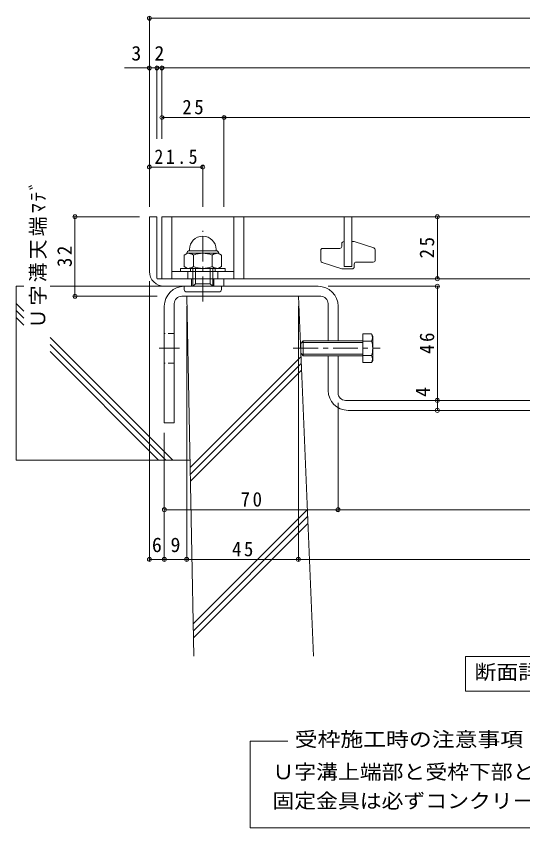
# Model space of a CAD drawing. Units: millimetres on the paper, enlarged 10 times, with parts at other scales. Extents: x -2034 to 2106, y -1959 to 1524.
# Drawn here: x -2034 to -1014, y -1382 to 253 of the extents above; entities that cross this region are included whole.
import ezdxf
from ezdxf.enums import TextEntityAlignment as Align

# ---------------------------------------------------------------- set-up
doc = ezdxf.new("R2010")
doc.units = ezdxf.units.MM
doc.header["$LTSCALE"] = 10
doc.header["$PDMODE"] = 32
doc.header["$PDSIZE"] = 8
doc.linetypes.add('CHAIN1', pattern=[8, 5, -1, 1, -1])
doc.linetypes.add('DASHED1', pattern=[1.8, 1.2, -0.6])
for name, color, linetype, lineweight in [('D-1_躯体', 2, 'Continuous', 9), ('D-2_仕上', 3, 'Continuous', 9), ('D-4_文字', 7, 'Continuous', 9), ('D-5_建具', 7, 'Continuous', 9), ('D-6_間仕切', 6, 'Continuous', 9), ('D-8_ハッチ', 3, 'Continuous', 9), ('D-A_インテリア', 2, 'Continuous', 9), ('D-B_衛生陶器', 2, 'Continuous', 9)]:
    doc.layers.add(name, color=color, linetype=linetype, lineweight=lineweight)
doc.styles.add('ＭＳ ゴシック', font='')
doc.styles.get('ＭＳ ゴシック').set_extended_font_data('MS Gothic')

msp = doc.modelspace()

# ---------------------------------------------------------------- linework, layer by layer
at = {"layer": 'D-1_躯体'}
for p, q in [((-1765.89, -151.35), (-1765.89, -261.35)), ((-1680.89, -291.35), (-1680.89, -276.35)), ((-1635.89, -291.35), (-1635.89, -276.35))]:
    msp.add_line(p, q, dxfattribs=at)
for points in [[(-1750.89, -275.35), (-1750.89, -151.35), (-1765.89, -151.35)], [(-1735.89, -291.35), (-1615.89, -291.35), (-1615.89, -276.35), (-1749.89, -276.35)]]:
    msp.add_lwpolyline(points, dxfattribs=at)
for centre, radius in [((-1735.89, -261.35), 30), ((-1749.89, -275.35), 1)]:
    msp.add_arc(centre, radius, 180, 270, dxfattribs=at)
at = {"layer": 'D-2_仕上'}
for p, q in [((-1740.89, -276.35), (-1740.89, -151.35)), ((-1720.89, -276.35), (-1720.89, -151.35)), ((-1595.89, -276.35), (-1595.89, -151.35)), ((-1575.89, -276.35), (-1575.89, -151.35)), ((-1373.39, -251.35), (-1373.39, -151.35)), ((-1358.39, -151.35), (-1358.39, -251.35)), ((-1378.39, -211.1), (-1378.39, -205.35)), ((-1374.39, -201.35), (-1373.39, -201.35)), ((-1420.89, -239.69), (-1420.89, -219.1)), ((-1416.89, -215.1), (-1382.39, -215.1)), ((-1310.89, -218.01), (-1310.89, -238.6)), ((-1378.39, -256.35), (-1418.13, -243.5)), ((-1314.89, -242.6), (-1349.39, -242.6)), ((-1595.89, -261.35), (-1720.89, -261.35)), ((-1688.39, -276.35), (-1688.39, -261.35)), ((-1628.39, -276.35), (-1628.39, -261.35)), ((-1357.39, -256.35), (-1378.39, -256.35)), ((-1373.39, -251.35), (-1358.39, -251.35)), ((-1353.39, -246.6), (-1353.39, -252.35)), ((9.11, -276.35), (-1740.89, -276.35))]:
    msp.add_line(p, q, dxfattribs=at)
for points in [[(-1740.89, -151.35), (9.11, -151.35), (9.11, -276.35)], [(-1358.39, -201.35), (-1353.39, -201.35), (-1313.66, -214.2)]]:
    msp.add_lwpolyline(points, dxfattribs=at)
for centre, start, end in [((-1382.39, -211.1), 270, 0), ((-1374.39, -205.35), 90, 180), ((-1416.89, -219.1), 90, 180), ((-1314.89, -218.01), 0, 72.07208), ((-1416.89, -239.69), 180, 252.07208), ((-1349.39, -246.6), 90, 180), ((-1314.89, -238.6), 270, 0), ((-1357.39, -252.35), 270, 0)]:
    msp.add_arc(centre, 4, start, end, dxfattribs=at)
at = {"layer": 'D-4_文字'}
for p, q in [((-1765.89, 251.65), (-1765.89, -131.35)), ((-1765.89, 248.65), (34.11, 248.65)), ((-1765.89, 148.65), (-1816.23, 148.65)), ((-1765.89, 148.65), (-1750.89, 148.65)), ((-1750.89, 151.65), (-1750.89, 5.82)), ((-1750.89, 148.65), (-1740.89, 148.65)), ((-1740.89, 151.65), (-1740.89, 5.82)), ((-1740.89, 148.65), (9.11, 148.65)), ((-1615.89, 51.65), (-1615.89, -131.35)), ((-1740.89, 48.65), (-1615.89, 48.65)), ((-1615.89, 48.65), (-115.89, 48.65)), ((-1658.39, -48.35), (-1658.39, -131.35)), ((-1765.89, -51.35), (-1658.39, -51.35)), ((-1918.89, -151.35), (-1785.89, -151.35)), ((-1915.89, -151.35), (-1915.89, -311.35)), ((-1185.89, -151.35), (-1185.89, -276.35)), ((-1765.89, -844.64), (-1765.89, -281.35)), ((-1182.89, -291.35), (-1405.89, -291.35)), ((-1185.89, -291.35), (-1185.89, -521.35)), ((-1918.89, -311.35), (-1750.54, -311.35)), ((-1690.89, -844.64), (-1690.89, -331.35)), ((-1465.89, -844.64), (-1465.89, -331.35)), ((-1185.89, -521.35), (-1185.89, -541.35)), ((-1385.89, -744.57), (-1385.89, -526.35)), ((-1735.89, -844.64), (-1735.89, -586.35)), ((-1735.89, -741.57), (-1385.89, -741.57)), ((-1385.89, -741.57), (-345.89, -741.57)), ((-1765.89, -841.64), (-1735.89, -841.64)), ((-1735.89, -841.64), (-1690.89, -841.64)), ((-1690.89, -841.64), (-1465.89, -841.64)), ((-1465.89, -841.64), (-265.89, -841.64))]:
    msp.add_line(p, q, dxfattribs=at)
for p in [(-1765.89, 248.65), (-1765.89, 148.65), (-1750.89, 148.65), (-1740.89, 148.65), (-1740.89, 48.65), (-1615.89, 48.65), (-1765.89, -51.35), (-1658.39, -51.35), (-1915.89, -151.35), (-1185.89, -151.35), (-1185.89, -276.35), (-1185.89, -291.35), (-1915.89, -311.35), (-1185.89, -521.35), (-1185.89, -541.35), (-1735.89, -741.57), (-1385.89, -741.57), (-1765.89, -841.64), (-1735.89, -841.64), (-1690.89, -841.64), (-1465.89, -841.64)]:
    msp.add_point(p, dxfattribs=at)
at = {"layer": 'D-5_建具'}
for p, q in [((-1128.89, -1036.96), (-602.89, -1036.96)), ((-1128.89, -1036.96), (-1128.89, -1106.96)), ((-1128.89, -1106.96), (-602.89, -1106.96)), ((-1563.19, -1207.58), (-1487.1, -1207.58)), ((-1563.19, -1382.19), (-1563.19, -1207.58)), ((-168.6, -1382.19), (-1563.19, -1382.19))]:
    msp.add_line(p, q, dxfattribs=at)
at = {"layer": 'D-6_間仕切'}
for p, q in [((-2034.24, -291.35), (-2034.24, -641.35)), ((-2018.93, -291.35), (-2034.24, -291.35)), ((-1695.89, -291.35), (-1965.99, -291.35)), ((-2018.93, -341.45), (-2034.24, -326.14)), ((-1676.39, -1036.35), (-1690.89, -311.35)), ((-1690.89, -311.35), (-1465.89, -311.35)), ((-1435.69, -1036.35), (-1465.89, -311.35)), ((-2018.93, -355.59), (-2034.24, -340.28)), ((-2018.93, -369.73), (-2034.24, -354.42)), ((-1719.03, -641.35), (-1965.99, -394.39)), ((-1733.17, -641.35), (-1965.99, -408.53)), ((-1747.32, -641.35), (-1965.99, -422.68)), ((-1683.99, -656.34), (-1460.82, -433.17)), ((-1683.72, -670.21), (-1460.25, -446.74)), ((-1683.44, -684.07), (-1459.69, -460.32)), ((-1684.29, -641.35), (-2034.24, -641.35)), ((-1677.69, -971.5), (-1447.96, -741.77)), ((-1677.41, -985.37), (-1447.39, -755.35)), ((-1677.14, -999.23), (-1446.83, -768.93))]:
    msp.add_line(p, q, dxfattribs=at)
at = {"layer": 'D-8_ハッチ'}
for p, q in [((-1695.89, -291.35), (-1425.89, -291.35)), ((-1715.89, -566.35), (-1715.89, -326.35)), ((-1700.89, -311.35), (-1420.89, -311.35)), ((-1405.89, -326.35), (-1405.89, -401.35)), ((-1735.89, -566.35), (-1735.89, -331.35)), ((-1385.89, -331.35), (-1385.89, -401.35)), ((-1405.89, -431.35), (-1405.89, -501.35)), ((-1385.89, -431.35), (-1385.89, -506.35)), ((-1370.89, -521.35), (-360.89, -521.35)), ((-1365.89, -541.35), (-365.89, -541.35)), ((-1735.89, -566.35), (-1715.89, -566.35))]:
    msp.add_line(p, q, dxfattribs=at)
at = {"layer": 'D-8_ハッチ', "linetype": 'DASHED1'}
for p, q in [((-1715.89, -386.35), (-1735.89, -386.35)), ((-1715.89, -446.35), (-1735.89, -446.35))]:
    msp.add_line(p, q, dxfattribs=at)
at = {"layer": 'D-8_ハッチ', "color": 7, "linetype": 'CHAIN1'}
msp.add_line((-1746.54, -416.35), (-1705.25, -416.35), dxfattribs=at)
at = {"layer": 'D-8_ハッチ'}
for centre, radius, start, end in [((-1695.89, -331.35), 40, 90, 180), ((-1425.89, -331.35), 40, 0, 90), ((-1700.89, -326.35), 15, 90, 180), ((-1420.89, -326.35), 15, 0, 90), ((-1365.89, -501.35), 40, 180, 270), ((-1370.89, -506.35), 15, 180, 270)]:
    msp.add_arc(centre, radius, start, end, dxfattribs=at)
at = {"layer": 'D-A_インテリア'}
for p, q in [((-1336.1, -387.48), (-1318.62, -387.48)), ((-1336.1, -387.48), (-1336.1, -445.22)), ((-1318.62, -387.48), (-1316.1, -391.85)), ((-1316.1, -391.85), (-1316.1, -440.85)), ((-1456.1, -401.35), (-1461.1, -406.35)), ((-1461.1, -406.35), (-1461.1, -426.35)), ((-1336.1, -404.35), (-1459.1, -404.35)), ((-1456.1, -401.35), (-1456.1, -431.35)), ((-1336.1, -401.35), (-1456.1, -401.35)), ((-1336.1, -401.92), (-1318.62, -401.92)), ((-1456.1, -431.35), (-1461.1, -426.35)), ((-1336.1, -428.35), (-1459.1, -428.35)), ((-1336.1, -431.35), (-1456.1, -431.35)), ((-1336.1, -430.78), (-1318.62, -430.78)), ((-1318.62, -445.22), (-1316.1, -440.85)), ((-1336.1, -445.22), (-1318.62, -445.22))]:
    msp.add_line(p, q, dxfattribs=at)
at = {"layer": 'D-A_インテリア', "color": 7, "linetype": 'CHAIN1'}
msp.add_line((-1476.1, -416.35), (-1301.1, -416.35), dxfattribs=at)
at = {"layer": 'D-A_インテリア'}
for centre, radius, start, end in [((-1331.12, -394.7), 14.43, 330.00001, 29.99999), ((-1358.67, -416.35), 42.57, 340.18087, 19.81913), ((-1331.12, -438), 14.43, 330.00001, 29.99999)]:
    msp.add_arc(centre, radius, start, end, dxfattribs=at)
at = {"layer": 'D-B_衛生陶器', "color": 7, "linetype": 'CHAIN1'}
msp.add_line((-1658.39, -321.76), (-1658.39, -179.72), dxfattribs=at)
at = {"layer": 'D-B_衛生陶器'}
for p, q in [((-1689.41, -224.85), (-1695.92, -228.61)), ((-1695.92, -228.61), (-1695.92, -251.59)), ((-1690.39, -224.85), (-1690.39, -225.42)), ((-1627.38, -224.85), (-1689.41, -224.85)), ((-1685.39, -219.85), (-1685.39, -217.35)), ((-1631.39, -219.85), (-1685.39, -219.85)), ((-1677.16, -228.61), (-1677.16, -251.59)), ((-1639.63, -228.61), (-1639.63, -251.59)), ((-1631.39, -219.85), (-1631.39, -217.35)), ((-1627.38, -224.85), (-1620.87, -228.61)), ((-1626.39, -224.85), (-1626.39, -225.42)), ((-1620.87, -228.61), (-1620.87, -251.59)), ((-1703.39, -255.35), (-1613.39, -255.35)), ((-1689.41, -255.35), (-1695.92, -251.59)), ((-1683.39, -255.35), (-1683.39, -261.35)), ((-1678.39, -291.35), (-1678.39, -255.35)), ((-1673.39, -286.35), (-1673.39, -255.35)), ((-1643.39, -286.35), (-1643.39, -255.35)), ((-1638.39, -291.35), (-1638.39, -255.35)), ((-1633.39, -255.35), (-1633.39, -261.35)), ((-1627.38, -255.35), (-1620.87, -251.59)), ((-1695.89, -297.85), (-1695.89, -291.35)), ((-1678.39, -291.35), (-1673.39, -286.35)), ((-1673.39, -286.35), (-1643.39, -286.35)), ((-1638.39, -291.35), (-1643.39, -286.35)), ((-1620.89, -297.85), (-1620.89, -291.35)), ((-1690.89, -302.85), (-1625.89, -302.85))]:
    msp.add_line(p, q, dxfattribs=at)
msp.add_lwpolyline([(-1613.39, -255.35), (-1613.39, -261.35), (-1703.39, -261.35), (-1703.39, -255.35)], dxfattribs=at)
for centre, radius, start, end in [((-1658.39, -217.35), 27, 0, 180), ((-1685.39, -224.85), 5, 90, 180), ((-1689.41, -246.67), 21.82, 55.84651, 90.00017), ((-1658.39, -273.52), 48.67, 67.32404, 112.67596), ((-1627.38, -246.67), 21.82, 89.99983, 124.15349), ((-1631.39, -224.85), 5, 0, 90), ((-1689.41, -233.54), 21.82, 269.99983, 304.15349), ((-1658.39, -206.68), 48.67, 247.32404, 292.67596), ((-1627.38, -233.54), 21.82, 235.84651, 270.00017), ((-1690.89, -297.85), 5, 180, 270), ((-1625.89, -297.85), 5, 270, 0)]:
    msp.add_arc(centre, radius, start, end, dxfattribs=at)

# ---------------------------------------------------------------- texts
at = {"layer": 'D-4_文字', "color": 2, "style": 'ＭＳ ゴシック'}
for s, p in [('3', (-1802.35, 154.65)), ('2', (-1755.89, 154.65)), ('6', (-1760.89, -835.64)), ('9', (-1723.39, -835.64))]:
    msp.add_text(s, height=29.33, dxfattribs=at).set_placement(p, align=Align.BOTTOM_LEFT)
msp.add_text('4', height=29.33, rotation=90, dxfattribs=at).set_placement((-1191.89, -514.22), align=Align.BOTTOM_LEFT)
at = {"layer": 'D-4_文字', "color": 2, "char_height": 29.33, "attachment_point": 7, "style": 'ＭＳ ゴシック'}
for s, insert in [('\\T1.27;\\W0.95;25', (-1699.64, 54.65)), ('\\T1.28;\\W0.9;21.5', (-1755.89, -45.35)), ('\\T1.27;\\W0.95;70', (-1582.14, -735.57)), ('\\T1.27;\\W0.95;45', (-1599.64, -835.64))]:
    msp.add_mtext(s, dxfattribs=dict(at, insert=insert))
at = {"layer": 'D-4_文字', "color": 2, "char_height": 29.33, "attachment_point": 7, "rotation": 90, "style": 'ＭＳ ゴシック'}
for s, insert in [('\\T1.16;Ｕ字溝天端ﾏﾃﾞ', (-1972.52, -376.35)), ('\\T1.27;\\W0.95;25', (-1191.89, -235.1)), ('\\T1.27;\\W0.95;32', (-1921.89, -252.6)), ('\\T1.27;\\W0.95;46', (-1191.89, -427.6))]:
    msp.add_mtext(s, dxfattribs=dict(at, insert=insert))
at = {"layer": 'D-5_建具', "color": 2, "style": 'ＭＳ ゴシック'}
for s, width, p in [('断面詳細図\u3000Ｓ＝１：２', 1.1, (-1110.89, -1091.96)), ('受枠施工時の注意事項', 1.15, (-1473.22, -1227.42)), ('Ｕ字溝上端部と受枠下部とのすきまはモルタル等で埋めて下さい。', 1.1, (-1518.22, -1293.13)), ('固定金具は必ずコンクリート等で固定して下さい。', 1.1, (-1518.22, -1351.43))]:
    msp.add_text(s, height=29.33, dxfattribs=dict(at, width=width)).set_placement(p, align=Align.BOTTOM_LEFT)

doc.saveas('drawing.dxf')
